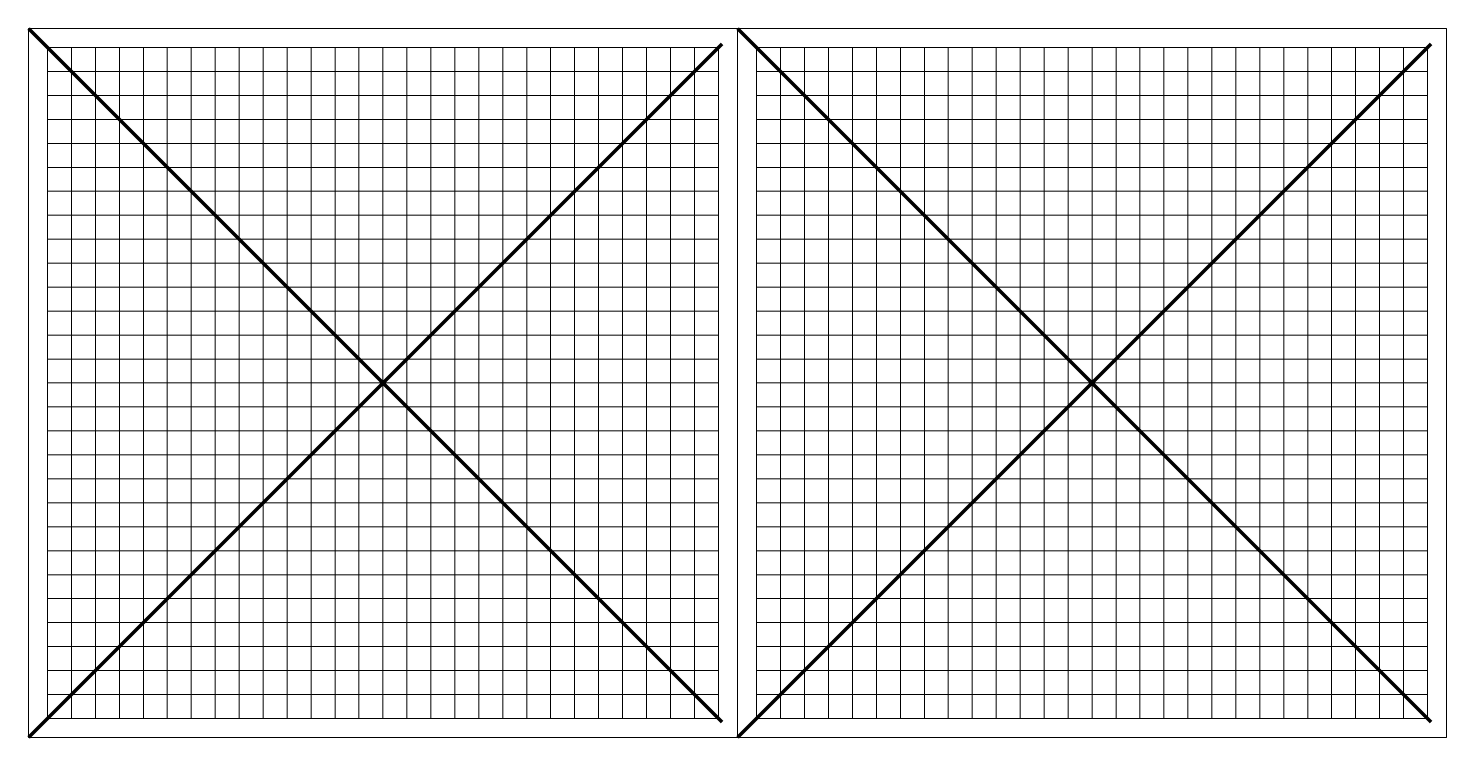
# Model space of a CAD drawing. Header units: millimetres. Extents: x 35 to 331, y 110 to 258.
import ezdxf

# ---------------------------------------------------------------- set-up
doc = ezdxf.new("R2010")
doc.units = ezdxf.units.MM
doc.layers.add('Hilfslinien', color=9, linetype='CONTINUOUS', lineweight=70)
doc.layers.add('Raster', color=9, linetype='CONTINUOUS', lineweight=13)

msp = doc.modelspace()

# ---------------------------------------------------------------- linework, layer by layer
at = {"layer": 'Hilfslinien'}
for p, q in [((35.28, 258.04), (179.99, 113.33)), ((183.28, 258.04), (327.99, 113.33)), ((179.99, 254.75), (35.28, 110.04)), ((327.99, 254.75), (183.28, 110.04))]:
    msp.add_line(p, q, dxfattribs=at)
at = {"layer": 'Raster'}
for p, q in [((35.28, 258.04), (183.28, 258.04)), ((35.28, 110.04), (35.28, 258.04)), ((183.28, 258.04), (183.28, 110.04)), ((183.28, 258.04), (331.28, 258.04)), ((183.28, 110.04), (183.28, 258.04)), ((331.28, 258.04), (331.28, 110.04)), ((39.28, 114.04), (39.28, 254.04)), ((39.28, 254.04), (179.28, 254.04)), ((44.28, 114.04), (44.28, 254.04)), ((49.28, 114.04), (49.28, 254.04)), ((54.28, 114.04), (54.28, 254.04)), ((59.28, 114.04), (59.28, 254.04)), ((64.28, 114.04), (64.28, 254.04)), ((69.28, 114.04), (69.28, 254.04)), ((74.28, 114.04), (74.28, 254.04)), ((79.28, 114.04), (79.28, 254.04)), ((84.28, 114.04), (84.28, 254.04)), ((89.28, 114.04), (89.28, 254.04)), ((94.28, 114.04), (94.28, 254.04)), ((99.28, 114.04), (99.28, 254.04)), ((104.28, 114.04), (104.28, 254.04)), ((109.28, 114.04), (109.28, 254.04)), ((114.28, 114.04), (114.28, 254.04)), ((119.28, 114.04), (119.28, 254.04)), ((124.28, 114.04), (124.28, 254.04)), ((129.28, 114.04), (129.28, 254.04)), ((134.28, 114.04), (134.28, 254.04)), ((139.28, 114.04), (139.28, 254.04)), ((144.28, 114.04), (144.28, 254.04)), ((149.28, 114.04), (149.28, 254.04)), ((154.28, 114.04), (154.28, 254.04)), ((159.28, 114.04), (159.28, 254.04)), ((164.28, 114.04), (164.28, 254.04)), ((169.28, 114.04), (169.28, 254.04)), ((174.28, 114.04), (174.28, 254.04)), ((179.28, 114.04), (179.28, 254.04)), ((187.28, 114.04), (187.28, 254.04)), ((187.28, 254.04), (327.28, 254.04)), ((192.28, 114.04), (192.28, 254.04)), ((197.28, 114.04), (197.28, 254.04)), ((202.28, 114.04), (202.28, 254.04)), ((207.28, 114.04), (207.28, 254.04)), ((212.28, 114.04), (212.28, 254.04)), ((217.28, 114.04), (217.28, 254.04)), ((222.28, 114.04), (222.28, 254.04)), ((227.28, 114.04), (227.28, 254.04)), ((232.28, 114.04), (232.28, 254.04)), ((237.28, 114.04), (237.28, 254.04)), ((242.28, 114.04), (242.28, 254.04)), ((247.28, 114.04), (247.28, 254.04)), ((252.28, 114.04), (252.28, 254.04)), ((257.28, 114.04), (257.28, 254.04)), ((262.28, 114.04), (262.28, 254.04)), ((267.28, 114.04), (267.28, 254.04)), ((272.28, 114.04), (272.28, 254.04)), ((277.28, 114.04), (277.28, 254.04)), ((282.28, 114.04), (282.28, 254.04)), ((287.28, 114.04), (287.28, 254.04)), ((292.28, 114.04), (292.28, 254.04)), ((297.28, 114.04), (297.28, 254.04)), ((302.28, 114.04), (302.28, 254.04)), ((307.28, 114.04), (307.28, 254.04)), ((312.28, 114.04), (312.28, 254.04)), ((317.28, 114.04), (317.28, 254.04)), ((322.28, 114.04), (322.28, 254.04)), ((327.28, 114.04), (327.28, 254.04)), ((39.28, 249.04), (179.28, 249.04)), ((187.28, 249.04), (327.28, 249.04)), ((39.28, 244.04), (179.28, 244.04)), ((187.28, 244.04), (327.28, 244.04)), ((39.28, 239.04), (179.28, 239.04)), ((187.28, 239.04), (327.28, 239.04)), ((39.28, 234.04), (179.28, 234.04)), ((187.28, 234.04), (327.28, 234.04)), ((39.28, 229.04), (179.28, 229.04)), ((187.28, 229.04), (327.28, 229.04)), ((39.28, 224.04), (179.28, 224.04)), ((187.28, 224.04), (327.28, 224.04)), ((39.28, 219.04), (179.28, 219.04)), ((187.28, 219.04), (327.28, 219.04)), ((39.28, 214.04), (179.28, 214.04)), ((187.28, 214.04), (327.28, 214.04)), ((39.28, 209.04), (179.28, 209.04)), ((187.28, 209.04), (327.28, 209.04)), ((39.28, 204.04), (179.28, 204.04)), ((187.28, 204.04), (327.28, 204.04)), ((39.28, 199.04), (179.28, 199.04)), ((187.28, 199.04), (327.28, 199.04)), ((39.28, 194.04), (179.28, 194.04)), ((187.28, 194.04), (327.28, 194.04)), ((39.28, 189.04), (179.28, 189.04)), ((187.28, 189.04), (327.28, 189.04)), ((39.28, 184.04), (179.28, 184.04)), ((187.28, 184.04), (327.28, 184.04)), ((39.28, 179.04), (179.28, 179.04)), ((187.28, 179.04), (327.28, 179.04)), ((39.28, 174.04), (179.28, 174.04)), ((187.28, 174.04), (327.28, 174.04)), ((39.28, 169.04), (179.28, 169.04)), ((187.28, 169.04), (327.28, 169.04)), ((39.28, 164.04), (179.28, 164.04)), ((187.28, 164.04), (327.28, 164.04)), ((39.28, 159.04), (179.28, 159.04)), ((187.28, 159.04), (327.28, 159.04)), ((39.28, 154.04), (179.28, 154.04)), ((187.28, 154.04), (327.28, 154.04)), ((39.28, 149.04), (179.28, 149.04)), ((187.28, 149.04), (327.28, 149.04)), ((39.28, 144.04), (179.28, 144.04)), ((187.28, 144.04), (327.28, 144.04)), ((39.28, 139.04), (179.28, 139.04)), ((187.28, 139.04), (327.28, 139.04)), ((39.28, 134.04), (179.28, 134.04)), ((187.28, 134.04), (327.28, 134.04)), ((39.28, 129.04), (179.28, 129.04)), ((187.28, 129.04), (327.28, 129.04)), ((39.28, 124.04), (179.28, 124.04)), ((187.28, 124.04), (327.28, 124.04)), ((39.28, 119.04), (179.28, 119.04)), ((187.28, 119.04), (327.28, 119.04)), ((39.28, 114.04), (179.28, 114.04)), ((187.28, 114.04), (327.28, 114.04)), ((183.28, 110.04), (35.28, 110.04)), ((331.28, 110.04), (183.28, 110.04))]:
    msp.add_line(p, q, dxfattribs=at)

doc.saveas('drawing.dxf')
